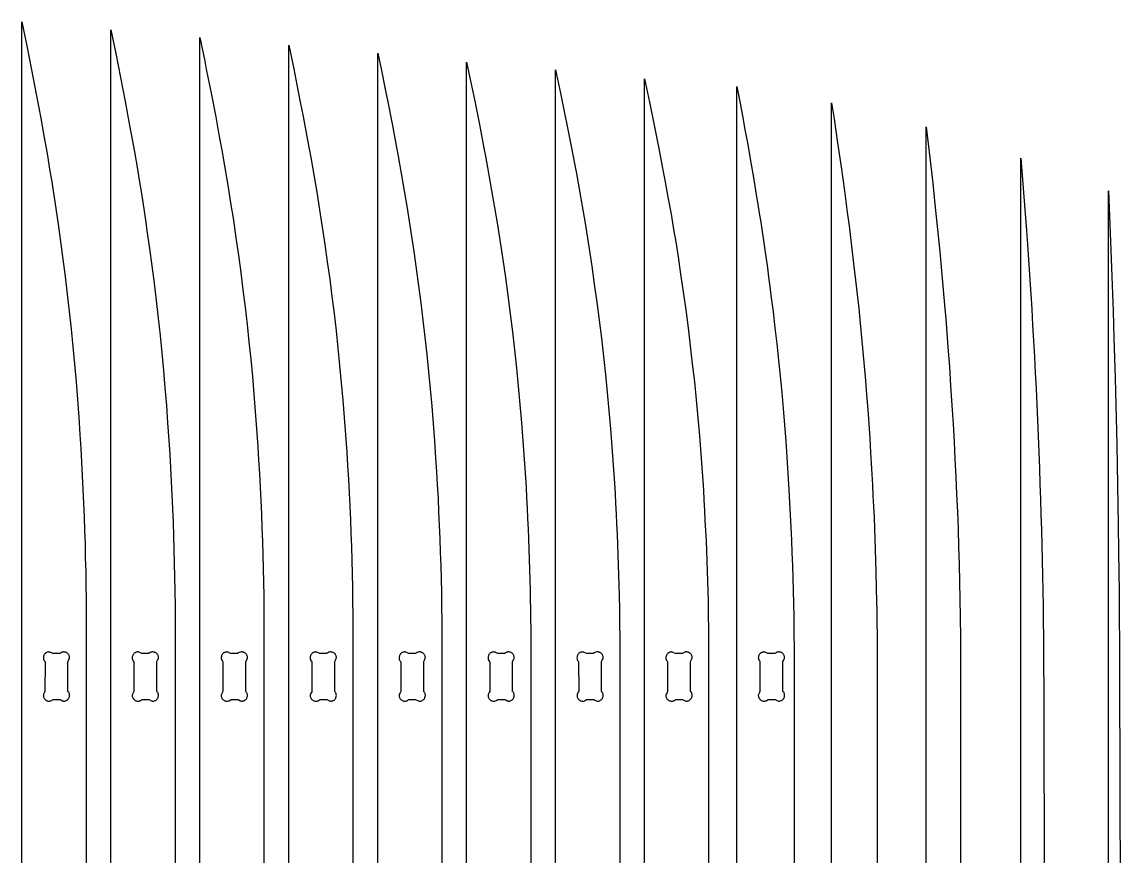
# Model space of a CAD drawing. Extents: x 104.9 to 190.6, y -82.9 to -13.6.
# Drawn here: x 150.81 to 162.77, y -23.4 to -14.32 of the extents above; entities that cross this region are included whole.
import ezdxf

# ---------------------------------------------------------------- set-up
doc = ezdxf.new("R2010")
doc.units = 0
doc.layers.add('SECTIONCUTEDGES', color=18, linetype='CONTINUOUS')

msp = doc.modelspace()

# ---------------------------------------------------------------- linework, layer by layer
at = {"layer": 'SECTIONCUTEDGES'}
for points in [[(150.809, -32.489), (150.809, -14.316), (150.862, -14.577), (150.914, -14.839), (150.965, -15.101), (151.014, -15.364), (151.048, -15.556), (151.082, -15.748), (151.114, -15.94), (151.129, -16.036), (151.16, -16.229), (151.189, -16.421), (151.203, -16.518), (151.229, -16.708), (151.255, -16.899), (151.279, -17.089), (151.302, -17.28), (151.324, -17.471), (151.344, -17.662), (151.363, -17.853), (151.381, -18.045), (151.398, -18.236), (151.413, -18.428), (151.428, -18.62), (151.44, -18.811), (151.45, -18.961), (151.458, -19.11), (151.466, -19.259), (151.473, -19.408), (151.48, -19.558), (151.486, -19.707), (151.491, -19.856), (151.496, -20.006), (151.499, -20.155), (151.503, -20.304), (151.505, -20.454), (151.507, -20.603), (151.508, -20.73), (151.508, -26.111)], [(151.778, -32.489), (151.778, -14.4), (151.831, -14.661), (151.883, -14.921), (151.933, -15.182), (151.982, -15.444), (152, -15.539), (152.034, -15.73), (152.067, -15.921), (152.083, -16.017), (152.113, -16.208), (152.128, -16.304), (152.157, -16.496), (152.171, -16.592), (152.198, -16.782), (152.223, -16.971), (152.248, -17.161), (152.271, -17.351), (152.292, -17.541), (152.313, -17.731), (152.332, -17.922), (152.35, -18.112), (152.367, -18.303), (152.382, -18.493), (152.396, -18.684), (152.409, -18.875), (152.418, -19.024), (152.427, -19.172), (152.435, -19.321), (152.442, -19.469), (152.449, -19.618), (152.455, -19.767), (152.46, -19.915), (152.464, -20.064), (152.468, -20.213), (152.471, -20.361), (152.474, -20.51), (152.476, -20.682), (152.477, -20.758), (152.477, -26.141)], [(152.747, -32.489), (152.747, -14.485), (152.8, -14.744), (152.817, -14.831), (152.869, -15.09), (152.919, -15.35), (152.951, -15.523), (152.986, -15.713), (153.019, -15.904), (153.051, -16.094), (153.082, -16.285), (153.112, -16.476), (153.14, -16.667), (153.167, -16.855), (153.192, -17.044), (153.216, -17.233), (153.239, -17.422), (153.261, -17.611), (153.281, -17.8), (153.301, -17.99), (153.319, -18.179), (153.335, -18.369), (153.351, -18.559), (153.365, -18.749), (153.378, -18.939), (153.387, -19.087), (153.396, -19.235), (153.404, -19.382), (153.411, -19.53), (153.417, -19.678), (153.423, -19.826), (153.429, -19.974), (153.433, -20.122), (153.437, -20.27), (153.44, -20.418), (153.443, -20.566), (153.445, -20.813), (153.446, -26.17)], [(153.715, -32.489), (153.715, -14.57), (153.769, -14.828), (153.803, -15), (153.837, -15.172), (153.871, -15.345), (153.92, -15.603), (153.955, -15.792), (153.988, -15.982), (154.02, -16.171), (154.051, -16.361), (154.08, -16.551), (154.109, -16.741), (154.135, -16.929), (154.161, -17.117), (154.185, -17.305), (154.208, -17.493), (154.23, -17.681), (154.25, -17.87), (154.269, -18.058), (154.287, -18.247), (154.304, -18.436), (154.32, -18.625), (154.334, -18.814), (154.347, -19.003), (154.356, -19.15), (154.365, -19.297), (154.372, -19.444), (154.38, -19.591), (154.386, -19.738), (154.392, -19.886), (154.397, -20.033), (154.402, -20.18), (154.406, -20.328), (154.409, -20.475), (154.411, -20.622), (154.413, -20.77), (154.414, -20.895), (154.414, -26.2)], [(154.684, -32.489), (154.684, -14.655), (154.72, -14.826), (154.772, -15.083), (154.789, -15.168), (154.84, -15.426), (154.889, -15.683), (154.906, -15.777), (154.94, -15.966), (154.973, -16.154), (155.004, -16.343), (155.02, -16.437), (155.049, -16.626), (155.078, -16.815), (155.104, -17.002), (155.13, -17.189), (155.154, -17.376), (155.177, -17.564), (155.199, -17.751), (155.219, -17.939), (155.238, -18.126), (155.256, -18.314), (155.273, -18.502), (155.288, -18.69), (155.303, -18.878), (155.315, -19.067), (155.325, -19.213), (155.333, -19.359), (155.341, -19.506), (155.348, -19.652), (155.355, -19.799), (155.361, -19.945), (155.366, -20.092), (155.371, -20.238), (155.375, -20.385), (155.378, -20.532), (155.38, -20.678), (155.382, -20.847), (155.383, -20.961), (155.383, -26.23)], [(155.653, -32.489), (155.653, -14.753), (155.688, -14.923), (155.741, -15.178), (155.792, -15.434), (155.841, -15.69), (155.857, -15.776), (155.892, -15.963), (155.925, -16.15), (155.958, -16.338), (155.988, -16.526), (156.018, -16.714), (156.046, -16.902), (156.075, -17.099), (156.101, -17.296), (156.127, -17.494), (156.151, -17.691), (156.174, -17.889), (156.195, -18.087), (156.215, -18.285), (156.233, -18.484), (156.25, -18.682), (156.266, -18.88), (156.28, -19.079), (156.293, -19.278), (156.3, -19.389), (156.306, -19.501), (156.312, -19.613), (156.317, -19.725), (156.322, -19.836), (156.327, -19.948), (156.331, -20.06), (156.335, -20.172), (156.339, -20.283), (156.342, -20.395), (156.345, -20.507), (156.35, -20.811), (156.351, -20.937), (156.352, -20.995), (156.352, -26.264)], [(156.622, -32.489), (156.622, -14.837), (156.675, -15.092), (156.727, -15.346), (156.744, -15.431), (156.794, -15.686), (156.826, -15.856), (156.844, -15.949), (156.878, -16.135), (156.91, -16.322), (156.942, -16.508), (156.957, -16.602), (156.987, -16.789), (157.015, -16.976), (157.043, -17.172), (157.07, -17.369), (157.096, -17.565), (157.12, -17.762), (157.142, -17.959), (157.164, -18.156), (157.184, -18.353), (157.202, -18.55), (157.219, -18.748), (157.235, -18.945), (157.249, -19.143), (157.262, -19.341), (157.269, -19.452), (157.275, -19.563), (157.281, -19.674), (157.286, -19.785), (157.291, -19.897), (157.296, -20.008), (157.3, -20.119), (157.304, -20.23), (157.308, -20.342), (157.311, -20.453), (157.313, -20.564), (157.316, -20.714), (157.319, -20.905), (157.32, -20.992), (157.321, -21.079), (157.321, -26.294)], [(157.59, -32.489), (157.59, -14.936), (157.644, -15.188), (157.695, -15.441), (157.746, -15.695), (157.795, -15.948), (157.812, -16.041), (157.846, -16.226), (157.879, -16.411), (157.911, -16.597), (157.926, -16.69), (157.956, -16.876), (157.984, -17.062), (158.012, -17.257), (158.039, -17.453), (158.064, -17.648), (158.089, -17.844), (158.111, -18.04), (158.133, -18.236), (158.152, -18.432), (158.171, -18.628), (158.188, -18.824), (158.204, -19.021), (158.218, -19.217), (158.231, -19.414), (158.237, -19.525), (158.244, -19.635), (158.249, -19.746), (158.255, -19.856), (158.26, -19.967), (158.265, -20.077), (158.269, -20.188), (158.273, -20.299), (158.276, -20.409), (158.279, -20.52), (158.282, -20.63), (158.285, -20.779), (158.288, -20.931), (158.289, -21.114), (158.289, -26.328)], [(158.597, -32.489), (158.597, -15.02), (158.631, -15.2), (158.665, -15.38), (158.681, -15.47), (158.714, -15.65), (158.745, -15.83), (158.776, -16.01), (158.808, -16.199), (158.824, -16.299), (158.84, -16.398), (158.856, -16.498), (158.871, -16.597), (158.886, -16.697), (158.901, -16.797), (158.915, -16.896), (158.929, -16.996), (158.942, -17.096), (158.956, -17.196), (158.968, -17.296), (158.99, -17.472), (159.011, -17.647), (159.031, -17.823), (159.05, -17.999), (159.068, -18.175), (159.085, -18.352), (159.1, -18.528), (159.115, -18.704), (159.129, -18.881), (159.141, -19.058), (159.153, -19.234), (159.164, -19.411), (159.171, -19.549), (159.178, -19.686), (159.185, -19.824), (159.191, -19.962), (159.196, -20.099), (159.201, -20.237), (159.206, -20.375), (159.209, -20.513), (159.213, -20.651), (159.215, -20.788), (159.217, -20.926), (159.22, -21.197), (159.22, -26.385)], [(159.628, -32.489), (159.628, -15.196), (159.655, -15.37), (159.694, -15.631), (159.731, -15.893), (159.768, -16.154), (159.799, -16.389), (159.818, -16.536), (159.846, -16.758), (159.872, -16.979), (159.889, -17.127), (159.906, -17.283), (159.923, -17.439), (159.939, -17.596), (159.954, -17.752), (159.969, -17.909), (159.983, -18.066), (159.996, -18.222), (160.009, -18.379), (160.021, -18.536), (160.032, -18.693), (160.043, -18.85), (160.053, -19.007), (160.06, -19.124), (160.066, -19.242), (160.073, -19.36), (160.079, -19.477), (160.084, -19.595), (160.09, -19.713), (160.094, -19.831), (160.099, -19.948), (160.103, -20.066), (160.107, -20.184), (160.11, -20.302), (160.115, -20.5), (160.12, -20.74), (160.122, -20.82), (160.125, -21.037), (160.126, -21.242), (160.126, -21.311), (160.126, -26.42)], [(160.659, -32.319), (160.659, -15.457), (160.674, -15.58), (160.702, -15.826), (160.729, -16.073), (160.754, -16.3), (160.775, -16.507), (160.796, -16.715), (160.806, -16.818), (160.825, -17.026), (160.844, -17.234), (160.862, -17.441), (160.871, -17.546), (160.887, -17.756), (160.895, -17.86), (160.911, -18.07), (160.925, -18.279), (160.932, -18.384), (160.945, -18.594), (160.951, -18.699), (160.962, -18.889), (160.972, -19.08), (160.982, -19.27), (160.99, -19.461), (160.998, -19.651), (161.005, -19.842), (161.011, -20.033), (161.016, -20.223), (161.021, -20.414), (161.025, -20.605), (161.028, -20.796), (161.031, -21.024), (161.032, -21.248), (161.033, -21.419), (161.033, -26.401)], [(161.69, -32.157), (161.69, -15.798), (161.72, -16.173), (161.751, -16.588), (161.762, -16.74), (161.787, -17.12), (161.808, -17.445), (161.818, -17.618), (161.828, -17.791), (161.837, -17.964), (161.846, -18.137), (161.855, -18.31), (161.863, -18.483), (161.871, -18.656), (161.878, -18.829), (161.885, -19.002), (161.892, -19.175), (161.898, -19.348), (161.904, -19.514), (161.909, -19.681), (161.914, -19.847), (161.918, -20.014), (161.922, -20.18), (161.926, -20.347), (161.929, -20.513), (161.931, -20.68), (161.934, -20.846), (161.936, -21.013), (161.937, -21.18), (161.938, -21.346), (161.939, -21.552), (161.94, -21.758), (161.942, -23.674)], [(162.645, -31.855), (162.645, -16.156), (162.667, -16.707), (162.681, -17.087), (162.695, -17.467), (162.704, -17.758), (162.716, -18.195), (162.728, -18.632), (162.734, -18.924), (162.743, -19.361), (162.751, -19.798), (162.755, -20.09), (162.76, -20.527), (162.762, -20.818), (162.764, -21.074), (162.765, -21.403), (162.77, -23.841)]]:
    msp.add_lwpolyline(points, dxfattribs=at)
for points in [[(151.107, -21.715), (151.117, -21.714), (151.12, -21.713), (151.133, -21.708), (151.143, -21.701), (151.147, -21.697), (151.148, -21.697), (151.222, -21.697), (151.225, -21.698), (151.234, -21.702), (151.252, -21.711), (151.257, -21.713), (151.262, -21.714), (151.265, -21.714), (151.271, -21.715), (151.276, -21.714), (151.285, -21.712), (151.291, -21.709), (151.297, -21.706), (151.302, -21.703), (151.305, -21.701), (151.31, -21.696), (151.314, -21.691), (151.319, -21.685), (151.321, -21.682), (151.324, -21.675), (151.326, -21.668), (151.327, -21.66), (151.328, -21.657), (151.328, -21.649), (151.327, -21.642), (151.326, -21.635), (151.323, -21.628), (151.322, -21.625), (151.318, -21.618), (151.313, -21.612), (151.31, -21.608), (151.31, -21.286), (151.311, -21.282), (151.317, -21.269), (151.323, -21.258), (151.324, -21.255), (151.326, -21.25), (151.327, -21.244), (151.328, -21.238), (151.328, -21.235), (151.327, -21.23), (151.325, -21.221), (151.322, -21.216), (151.32, -21.21), (151.316, -21.205), (151.313, -21.201), (151.309, -21.197), (151.304, -21.193), (151.299, -21.189), (151.294, -21.186), (151.289, -21.184), (151.283, -21.182), (151.274, -21.18), (151.265, -21.179), (151.262, -21.179), (151.253, -21.18), (151.244, -21.183), (151.24, -21.184), (151.229, -21.191), (151.225, -21.194), (151.223, -21.196), (151.222, -21.197), (151.146, -21.197), (151.132, -21.19), (151.12, -21.184), (151.118, -21.183), (151.112, -21.181), (151.107, -21.18), (151.101, -21.179), (151.095, -21.18), (151.09, -21.181), (151.084, -21.182), (151.078, -21.185), (151.073, -21.187), (151.068, -21.19), (151.064, -21.194), (151.059, -21.198), (151.055, -21.203), (151.052, -21.208), (151.049, -21.213), (151.046, -21.218), (151.044, -21.224), (151.043, -21.232), (151.042, -21.239), (151.042, -21.248), (151.044, -21.257), (151.047, -21.267), (151.05, -21.273), (151.055, -21.28), (151.057, -21.282), (151.06, -21.284), (151.06, -21.286), (151.059, -21.612), (151.056, -21.617), (151.045, -21.639), (151.043, -21.644), (151.042, -21.65), (151.042, -21.656), (151.042, -21.661), (151.043, -21.667), (151.045, -21.673), (151.047, -21.678), (151.05, -21.684), (151.053, -21.688), (151.057, -21.693), (151.061, -21.697), (151.065, -21.701), (151.07, -21.705), (151.075, -21.708), (151.081, -21.71), (151.086, -21.712), (151.092, -21.714), (151.101, -21.715)], [(152.296, -21.646), (152.294, -21.636), (152.291, -21.627), (152.288, -21.621), (152.278, -21.608), (152.279, -21.282), (152.287, -21.267), (152.292, -21.258), (152.293, -21.255), (152.295, -21.25), (152.296, -21.247), (152.296, -21.241), (152.296, -21.235), (152.296, -21.23), (152.293, -21.221), (152.291, -21.216), (152.288, -21.21), (152.285, -21.205), (152.281, -21.201), (152.277, -21.197), (152.273, -21.193), (152.268, -21.189), (152.263, -21.186), (152.258, -21.184), (152.252, -21.182), (152.243, -21.18), (152.234, -21.179), (152.228, -21.179), (152.219, -21.181), (152.213, -21.183), (152.204, -21.186), (152.195, -21.193), (152.191, -21.197), (152.19, -21.197), (152.116, -21.197), (152.114, -21.196), (152.101, -21.19), (152.092, -21.185), (152.087, -21.183), (152.081, -21.181), (152.075, -21.18), (152.073, -21.179), (152.067, -21.179), (152.061, -21.18), (152.053, -21.182), (152.047, -21.185), (152.042, -21.187), (152.037, -21.19), (152.032, -21.194), (152.028, -21.198), (152.024, -21.203), (152.021, -21.208), (152.018, -21.213), (152.015, -21.218), (152.013, -21.224), (152.011, -21.232), (152.011, -21.242), (152.011, -21.251), (152.013, -21.26), (152.016, -21.267), (152.022, -21.278), (152.026, -21.282), (152.029, -21.285), (152.029, -21.609), (152.028, -21.611), (152.02, -21.626), (152.014, -21.639), (152.012, -21.644), (152.011, -21.65), (152.011, -21.656), (152.011, -21.661), (152.011, -21.664), (152.014, -21.673), (152.016, -21.678), (152.019, -21.684), (152.022, -21.688), (152.026, -21.693), (152.03, -21.697), (152.034, -21.701), (152.039, -21.705), (152.044, -21.708), (152.05, -21.71), (152.055, -21.712), (152.064, -21.714), (152.067, -21.714), (152.076, -21.715), (152.082, -21.714), (152.091, -21.712), (152.099, -21.71), (152.101, -21.708), (152.108, -21.704), (152.114, -21.7), (152.116, -21.697), (152.117, -21.697), (152.19, -21.697), (152.194, -21.698), (152.22, -21.711), (152.223, -21.712), (152.229, -21.714), (152.234, -21.715), (152.24, -21.715), (152.246, -21.714), (152.254, -21.712), (152.26, -21.709), (152.265, -21.707), (152.27, -21.703), (152.275, -21.7), (152.279, -21.696), (152.283, -21.691), (152.286, -21.686), (152.289, -21.681), (152.292, -21.676), (152.294, -21.67), (152.296, -21.654)], [(153.018, -21.71), (153.024, -21.712), (153.03, -21.714), (153.039, -21.715), (153.048, -21.715), (153.057, -21.713), (153.067, -21.71), (153.077, -21.704), (153.083, -21.699), (153.084, -21.697), (153.085, -21.697), (153.161, -21.697), (153.17, -21.701), (153.185, -21.71), (153.194, -21.713), (153.2, -21.714), (153.211, -21.714), (153.216, -21.713), (153.221, -21.712), (153.228, -21.71), (153.233, -21.707), (153.238, -21.704), (153.242, -21.701), (153.247, -21.697), (153.251, -21.693), (153.254, -21.688), (153.257, -21.683), (153.26, -21.678), (153.262, -21.673), (153.263, -21.667), (153.264, -21.661), (153.265, -21.653), (153.264, -21.644), (153.263, -21.636), (153.261, -21.632), (153.258, -21.624), (153.256, -21.62), (153.251, -21.612), (153.248, -21.61), (153.247, -21.608), (153.248, -21.282), (153.261, -21.258), (153.263, -21.252), (153.264, -21.25), (153.265, -21.244), (153.265, -21.238), (153.265, -21.235), (153.264, -21.23), (153.262, -21.221), (153.26, -21.216), (153.257, -21.21), (153.254, -21.205), (153.25, -21.201), (153.246, -21.197), (153.242, -21.193), (153.237, -21.189), (153.232, -21.186), (153.226, -21.184), (153.221, -21.182), (153.212, -21.18), (153.203, -21.179), (153.197, -21.179), (153.188, -21.181), (153.175, -21.186), (153.165, -21.192), (153.162, -21.194), (153.16, -21.197), (153.159, -21.197), (153.086, -21.197), (153.082, -21.196), (153.055, -21.183), (153.05, -21.181), (153.044, -21.18), (153.039, -21.179), (153.033, -21.18), (153.027, -21.181), (153.021, -21.182), (153.016, -21.185), (153.011, -21.187), (153.006, -21.19), (153.001, -21.194), (152.997, -21.198), (152.993, -21.203), (152.989, -21.208), (152.986, -21.213), (152.984, -21.218), (152.982, -21.224), (152.981, -21.229), (152.979, -21.239), (152.98, -21.248), (152.98, -21.251), (152.982, -21.26), (152.985, -21.268), (152.992, -21.279), (152.997, -21.285), (152.997, -21.285), (152.998, -21.609), (152.991, -21.623), (152.983, -21.639), (152.982, -21.641), (152.98, -21.647), (152.98, -21.653), (152.98, -21.659), (152.98, -21.664), (152.983, -21.673), (152.985, -21.678), (152.987, -21.684), (152.991, -21.688), (152.994, -21.693), (152.998, -21.697), (153.003, -21.701), (153.008, -21.705), (153.013, -21.708)], [(153.987, -21.71), (153.993, -21.712), (154.001, -21.714), (154.011, -21.715), (154.014, -21.715), (154.023, -21.714), (154.032, -21.711), (154.036, -21.71), (154.047, -21.703), (154.051, -21.7), (154.053, -21.697), (154.055, -21.697), (154.13, -21.697), (154.137, -21.7), (154.158, -21.711), (154.163, -21.713), (154.166, -21.714), (154.172, -21.715), (154.178, -21.715), (154.181, -21.714), (154.186, -21.713), (154.192, -21.712), (154.197, -21.709), (154.203, -21.707), (154.208, -21.703), (154.212, -21.7), (154.217, -21.696), (154.221, -21.691), (154.224, -21.686), (154.227, -21.681), (154.229, -21.676), (154.231, -21.67), (154.233, -21.661), (154.234, -21.652), (154.233, -21.642), (154.232, -21.636), (154.227, -21.625), (154.224, -21.619), (154.221, -21.614), (154.216, -21.609), (154.216, -21.285), (154.217, -21.283), (154.223, -21.269), (154.229, -21.258), (154.232, -21.252), (154.233, -21.247), (154.234, -21.241), (154.234, -21.235), (154.234, -21.233), (154.233, -21.227), (154.231, -21.221), (154.229, -21.216), (154.226, -21.21), (154.223, -21.205), (154.219, -21.201), (154.215, -21.197), (154.21, -21.193), (154.206, -21.189), (154.2, -21.186), (154.195, -21.184), (154.189, -21.182), (154.181, -21.18), (154.172, -21.179), (154.165, -21.179), (154.159, -21.18), (154.15, -21.183), (154.141, -21.187), (154.134, -21.192), (154.131, -21.194), (154.129, -21.197), (154.128, -21.197), (154.054, -21.197), (154.052, -21.197), (154.027, -21.184), (154.021, -21.182), (154.016, -21.18), (154.013, -21.18), (154.007, -21.179), (154.002, -21.18), (153.996, -21.181), (153.99, -21.182), (153.985, -21.185), (153.979, -21.187), (153.974, -21.19), (153.97, -21.194), (153.965, -21.198), (153.962, -21.203), (153.958, -21.208), (153.955, -21.213), (153.953, -21.218), (153.951, -21.224), (153.949, -21.232), (153.948, -21.239), (153.948, -21.248), (153.95, -21.257), (153.955, -21.27), (153.957, -21.274), (153.966, -21.284), (153.966, -21.285), (153.966, -21.61), (153.965, -21.612), (153.96, -21.623), (153.953, -21.636), (153.952, -21.639), (153.95, -21.644), (153.949, -21.65), (153.948, -21.656), (153.948, -21.659), (153.949, -21.664), (153.951, -21.673), (153.954, -21.678), (153.956, -21.684), (153.959, -21.688), (153.963, -21.693), (153.967, -21.697), (153.972, -21.701), (153.977, -21.705), (153.982, -21.708)], [(155.129, -21.712), (155.137, -21.714), (155.145, -21.715), (155.153, -21.714), (155.161, -21.711), (155.169, -21.708), (155.176, -21.703), (155.183, -21.698), (155.189, -21.692), (155.194, -21.685), (155.197, -21.679), (155.199, -21.673), (155.201, -21.667), (155.202, -21.66), (155.203, -21.657), (155.203, -21.651), (155.202, -21.644), (155.201, -21.638), (155.2, -21.632), (155.197, -21.626), (155.194, -21.62), (155.191, -21.615), (155.187, -21.612), (155.185, -21.61), (155.185, -21.608), (155.186, -21.282), (155.193, -21.267), (155.198, -21.258), (155.199, -21.255), (155.201, -21.25), (155.202, -21.244), (155.203, -21.238), (155.202, -21.233), (155.201, -21.227), (155.2, -21.221), (155.197, -21.216), (155.195, -21.21), (155.191, -21.205), (155.188, -21.201), (155.184, -21.197), (155.179, -21.193), (155.174, -21.189), (155.169, -21.186), (155.164, -21.184), (155.158, -21.182), (155.149, -21.18), (155.146, -21.179), (155.137, -21.179), (155.128, -21.18), (155.122, -21.182), (155.111, -21.186), (155.103, -21.192), (155.097, -21.197), (155.021, -21.197), (154.993, -21.183), (154.99, -21.182), (154.985, -21.18), (154.979, -21.179), (154.973, -21.179), (154.97, -21.18), (154.965, -21.181), (154.959, -21.182), (154.953, -21.185), (154.948, -21.187), (154.943, -21.19), (154.939, -21.194), (154.934, -21.198), (154.93, -21.203), (154.927, -21.208), (154.924, -21.213), (154.921, -21.218), (154.92, -21.224), (154.918, -21.232), (154.917, -21.242), (154.918, -21.251), (154.919, -21.26), (154.923, -21.268), (154.924, -21.271), (154.93, -21.28), (154.935, -21.285), (154.935, -21.609), (154.927, -21.626), (154.922, -21.636), (154.919, -21.641), (154.919, -21.644), (154.917, -21.65), (154.917, -21.656), (154.917, -21.659), (154.918, -21.664), (154.92, -21.673), (154.922, -21.678), (154.925, -21.684), (154.928, -21.688), (154.932, -21.693), (154.936, -21.697), (154.94, -21.701), (154.945, -21.705), (154.95, -21.708), (154.956, -21.71), (154.961, -21.712), (154.967, -21.714), (154.976, -21.715), (154.986, -21.715), (154.995, -21.713), (154.998, -21.712), (155.005, -21.71), (155.012, -21.706), (155.019, -21.7), (155.022, -21.697), (155.023, -21.697), (155.097, -21.697), (155.104, -21.699), (155.122, -21.709)], [(155.925, -21.71), (155.93, -21.712), (155.939, -21.714), (155.948, -21.715), (155.951, -21.715), (155.96, -21.714), (155.966, -21.712), (155.978, -21.708), (155.989, -21.699), (155.99, -21.698), (155.992, -21.697), (156.066, -21.697), (156.068, -21.697), (156.078, -21.702), (156.095, -21.711), (156.101, -21.713), (156.106, -21.714), (156.112, -21.715), (156.117, -21.714), (156.123, -21.714), (156.129, -21.712), (156.135, -21.709), (156.141, -21.706), (156.146, -21.703), (156.151, -21.698), (156.156, -21.694), (156.16, -21.688), (156.164, -21.682), (156.167, -21.675), (156.17, -21.668), (156.171, -21.66), (156.172, -21.653), (156.172, -21.649), (156.171, -21.642), (156.169, -21.635), (156.167, -21.628), (156.164, -21.622), (156.16, -21.616), (156.155, -21.611), (156.154, -21.61), (156.153, -21.608), (156.154, -21.283), (156.156, -21.278), (156.168, -21.255), (156.169, -21.252), (156.171, -21.247), (156.171, -21.241), (156.171, -21.238), (156.171, -21.233), (156.171, -21.23), (156.168, -21.221), (156.166, -21.216), (156.163, -21.21), (156.16, -21.205), (156.157, -21.201), (156.152, -21.197), (156.148, -21.193), (156.143, -21.189), (156.138, -21.186), (156.133, -21.184), (156.127, -21.182), (156.121, -21.18), (156.112, -21.179), (156.103, -21.179), (156.1, -21.18), (156.091, -21.182), (156.082, -21.185), (156.072, -21.192), (156.068, -21.195), (156.067, -21.196), (156.065, -21.197), (155.991, -21.197), (155.974, -21.189), (155.962, -21.183), (155.956, -21.181), (155.951, -21.18), (155.945, -21.179), (155.939, -21.18), (155.933, -21.181), (155.928, -21.182), (155.922, -21.185), (155.917, -21.187), (155.912, -21.19), (155.907, -21.194), (155.903, -21.198), (155.899, -21.203), (155.896, -21.208), (155.893, -21.213), (155.89, -21.218), (155.888, -21.224), (155.886, -21.232), (155.886, -21.239), (155.886, -21.248), (155.887, -21.254), (155.888, -21.26), (155.892, -21.27), (155.898, -21.279), (155.901, -21.282), (155.903, -21.285), (155.904, -21.286), (155.904, -21.61), (155.899, -21.619), (155.89, -21.636), (155.888, -21.641), (155.887, -21.647), (155.886, -21.653), (155.886, -21.656), (155.886, -21.661), (155.887, -21.667), (155.889, -21.673), (155.891, -21.678), (155.894, -21.684), (155.897, -21.688), (155.901, -21.693), (155.905, -21.697), (155.909, -21.701), (155.914, -21.705), (155.919, -21.708)], [(156.899, -21.712), (156.908, -21.714), (156.917, -21.715), (156.923, -21.715), (156.929, -21.714), (156.938, -21.711), (156.949, -21.706), (156.954, -21.702), (156.958, -21.699), (156.959, -21.697), (156.961, -21.697), (157.037, -21.698), (157.05, -21.704), (157.062, -21.71), (157.069, -21.713), (157.077, -21.714), (157.085, -21.714), (157.091, -21.714), (157.096, -21.712), (157.101, -21.71), (157.107, -21.708), (157.111, -21.705), (157.116, -21.702), (157.12, -21.698), (157.124, -21.694), (157.128, -21.69), (157.131, -21.685), (157.134, -21.68), (157.136, -21.675), (157.138, -21.67), (157.139, -21.663), (157.14, -21.657), (157.14, -21.653), (157.14, -21.647), (157.139, -21.64), (157.138, -21.633), (157.133, -21.622), (157.129, -21.616), (157.122, -21.608), (157.122, -21.285), (157.123, -21.282), (157.129, -21.269), (157.136, -21.258), (157.138, -21.252), (157.139, -21.247), (157.14, -21.241), (157.14, -21.235), (157.139, -21.23), (157.137, -21.221), (157.135, -21.216), (157.132, -21.21), (157.129, -21.205), (157.125, -21.201), (157.121, -21.197), (157.117, -21.193), (157.112, -21.189), (157.107, -21.186), (157.101, -21.184), (157.096, -21.182), (157.087, -21.18), (157.084, -21.179), (157.075, -21.179), (157.072, -21.179), (157.063, -21.181), (157.05, -21.186), (157.039, -21.193), (157.034, -21.197), (156.961, -21.197), (156.952, -21.194), (156.933, -21.184), (156.928, -21.182), (156.922, -21.18), (156.916, -21.179), (156.914, -21.179), (156.908, -21.18), (156.902, -21.181), (156.896, -21.182), (156.891, -21.185), (156.886, -21.187), (156.881, -21.19), (156.876, -21.194), (156.872, -21.198), (156.868, -21.203), (156.864, -21.208), (156.861, -21.213), (156.859, -21.218), (156.857, -21.224), (156.855, -21.232), (156.854, -21.242), (156.855, -21.251), (156.857, -21.26), (156.862, -21.271), (156.868, -21.28), (156.872, -21.285), (156.873, -21.609), (156.872, -21.612), (156.858, -21.639), (156.856, -21.644), (156.855, -21.65), (156.855, -21.653), (156.855, -21.659), (156.855, -21.664), (156.858, -21.673), (156.86, -21.678), (156.863, -21.684), (156.866, -21.688), (156.869, -21.693), (156.874, -21.697), (156.878, -21.701), (156.883, -21.705), (156.888, -21.708), (156.893, -21.71)], [(157.827, -21.639), (157.825, -21.644), (157.824, -21.647), (157.823, -21.653), (157.823, -21.659), (157.824, -21.664), (157.826, -21.673), (157.829, -21.678), (157.831, -21.684), (157.835, -21.688), (157.838, -21.693), (157.842, -21.697), (157.847, -21.701), (157.852, -21.705), (157.857, -21.708), (157.862, -21.71), (157.868, -21.712), (157.876, -21.714), (157.886, -21.715), (157.895, -21.714), (157.904, -21.712), (157.911, -21.71), (157.915, -21.708), (157.924, -21.701), (157.927, -21.699), (157.928, -21.698), (157.93, -21.697), (158.003, -21.697), (158.019, -21.704), (158.032, -21.711), (158.039, -21.713), (158.041, -21.714), (158.048, -21.714), (158.055, -21.714), (158.063, -21.712), (158.071, -21.71), (158.074, -21.709), (158.081, -21.705), (158.085, -21.701), (158.089, -21.698), (158.092, -21.695), (158.096, -21.691), (158.098, -21.687), (158.101, -21.683), (158.103, -21.679), (158.105, -21.675), (158.107, -21.67), (158.108, -21.665), (158.109, -21.661), (158.109, -21.656), (158.109, -21.651), (158.109, -21.644), (158.107, -21.637), (158.105, -21.631), (158.104, -21.627), (158.101, -21.621), (158.097, -21.615), (158.095, -21.612), (158.092, -21.61), (158.091, -21.608), (158.091, -21.284), (158.106, -21.255), (158.107, -21.252), (158.108, -21.247), (158.109, -21.241), (158.109, -21.235), (158.108, -21.23), (158.106, -21.221), (158.104, -21.216), (158.101, -21.21), (158.098, -21.205), (158.094, -21.201), (158.09, -21.197), (158.085, -21.193), (158.081, -21.189), (158.076, -21.186), (158.07, -21.184), (158.065, -21.182), (158.059, -21.18), (158.05, -21.179), (158.04, -21.179), (158.037, -21.18), (158.028, -21.182), (158.02, -21.185), (158.01, -21.191), (158.005, -21.195), (158.004, -21.197), (158.003, -21.197), (157.928, -21.197), (157.911, -21.189), (157.902, -21.184), (157.896, -21.182), (157.891, -21.18), (157.885, -21.179), (157.879, -21.179), (157.877, -21.18), (157.871, -21.181), (157.865, -21.182), (157.86, -21.185), (157.854, -21.187), (157.849, -21.19), (157.845, -21.194), (157.841, -21.198), (157.837, -21.203), (157.833, -21.208), (157.83, -21.213), (157.828, -21.218), (157.826, -21.224), (157.824, -21.232), (157.823, -21.242), (157.824, -21.251), (157.826, -21.26), (157.83, -21.271), (157.837, -21.28), (157.841, -21.285), (157.841, -21.286), (157.841, -21.609), (157.837, -21.619)], [(158.859, -21.705), (158.865, -21.708), (158.872, -21.711), (158.875, -21.712), (158.882, -21.714), (158.888, -21.715), (158.895, -21.715), (158.902, -21.714), (158.909, -21.713), (158.912, -21.712), (158.918, -21.71), (158.924, -21.707), (158.93, -21.703), (158.932, -21.701), (158.935, -21.698), (158.937, -21.697), (159.011, -21.697), (159.013, -21.697), (159.022, -21.702), (159.035, -21.709), (159.041, -21.712), (159.048, -21.714), (159.05, -21.714), (159.058, -21.714), (159.065, -21.714), (159.073, -21.712), (159.081, -21.709), (159.088, -21.705), (159.093, -21.701), (159.096, -21.698), (159.1, -21.695), (159.103, -21.691), (159.106, -21.687), (159.108, -21.683), (159.11, -21.679), (159.112, -21.675), (159.114, -21.67), (159.115, -21.665), (159.116, -21.661), (159.116, -21.656), (159.116, -21.648), (159.115, -21.641), (159.114, -21.634), (159.111, -21.627), (159.11, -21.624), (159.106, -21.618), (159.101, -21.612), (159.099, -21.61), (159.098, -21.608), (159.098, -21.284), (159.104, -21.271), (159.113, -21.255), (159.115, -21.25), (159.116, -21.244), (159.116, -21.238), (159.116, -21.233), (159.115, -21.227), (159.113, -21.221), (159.111, -21.216), (159.108, -21.21), (159.105, -21.205), (159.101, -21.201), (159.097, -21.197), (159.093, -21.193), (159.088, -21.189), (159.083, -21.186), (159.077, -21.184), (159.072, -21.182), (159.063, -21.18), (159.06, -21.179), (159.051, -21.179), (159.041, -21.18), (159.033, -21.183), (159.023, -21.187), (159.014, -21.194), (159.011, -21.197), (159.01, -21.197), (158.936, -21.197), (158.934, -21.197), (158.926, -21.193), (158.906, -21.183), (158.901, -21.181), (158.895, -21.18), (158.889, -21.179), (158.884, -21.18), (158.878, -21.181), (158.872, -21.182), (158.867, -21.185), (158.862, -21.187), (158.857, -21.19), (158.852, -21.194), (158.848, -21.198), (158.844, -21.203), (158.84, -21.208), (158.837, -21.213), (158.835, -21.218), (158.833, -21.224), (158.831, -21.232), (158.83, -21.242), (158.831, -21.248), (158.832, -21.257), (158.835, -21.266), (158.841, -21.277), (158.846, -21.283), (158.848, -21.284), (158.848, -21.286), (158.848, -21.609), (158.844, -21.619), (158.834, -21.636), (158.832, -21.642), (158.83, -21.648), (158.83, -21.65), (158.83, -21.657), (158.831, -21.661), (158.832, -21.666), (158.833, -21.67), (158.834, -21.675), (158.836, -21.679), (158.838, -21.683), (158.841, -21.687), (158.843, -21.691), (158.846, -21.694), (158.849, -21.697), (158.853, -21.7)]]:
    msp.add_lwpolyline(points, close=True, dxfattribs=at)

doc.saveas('drawing.dxf')
